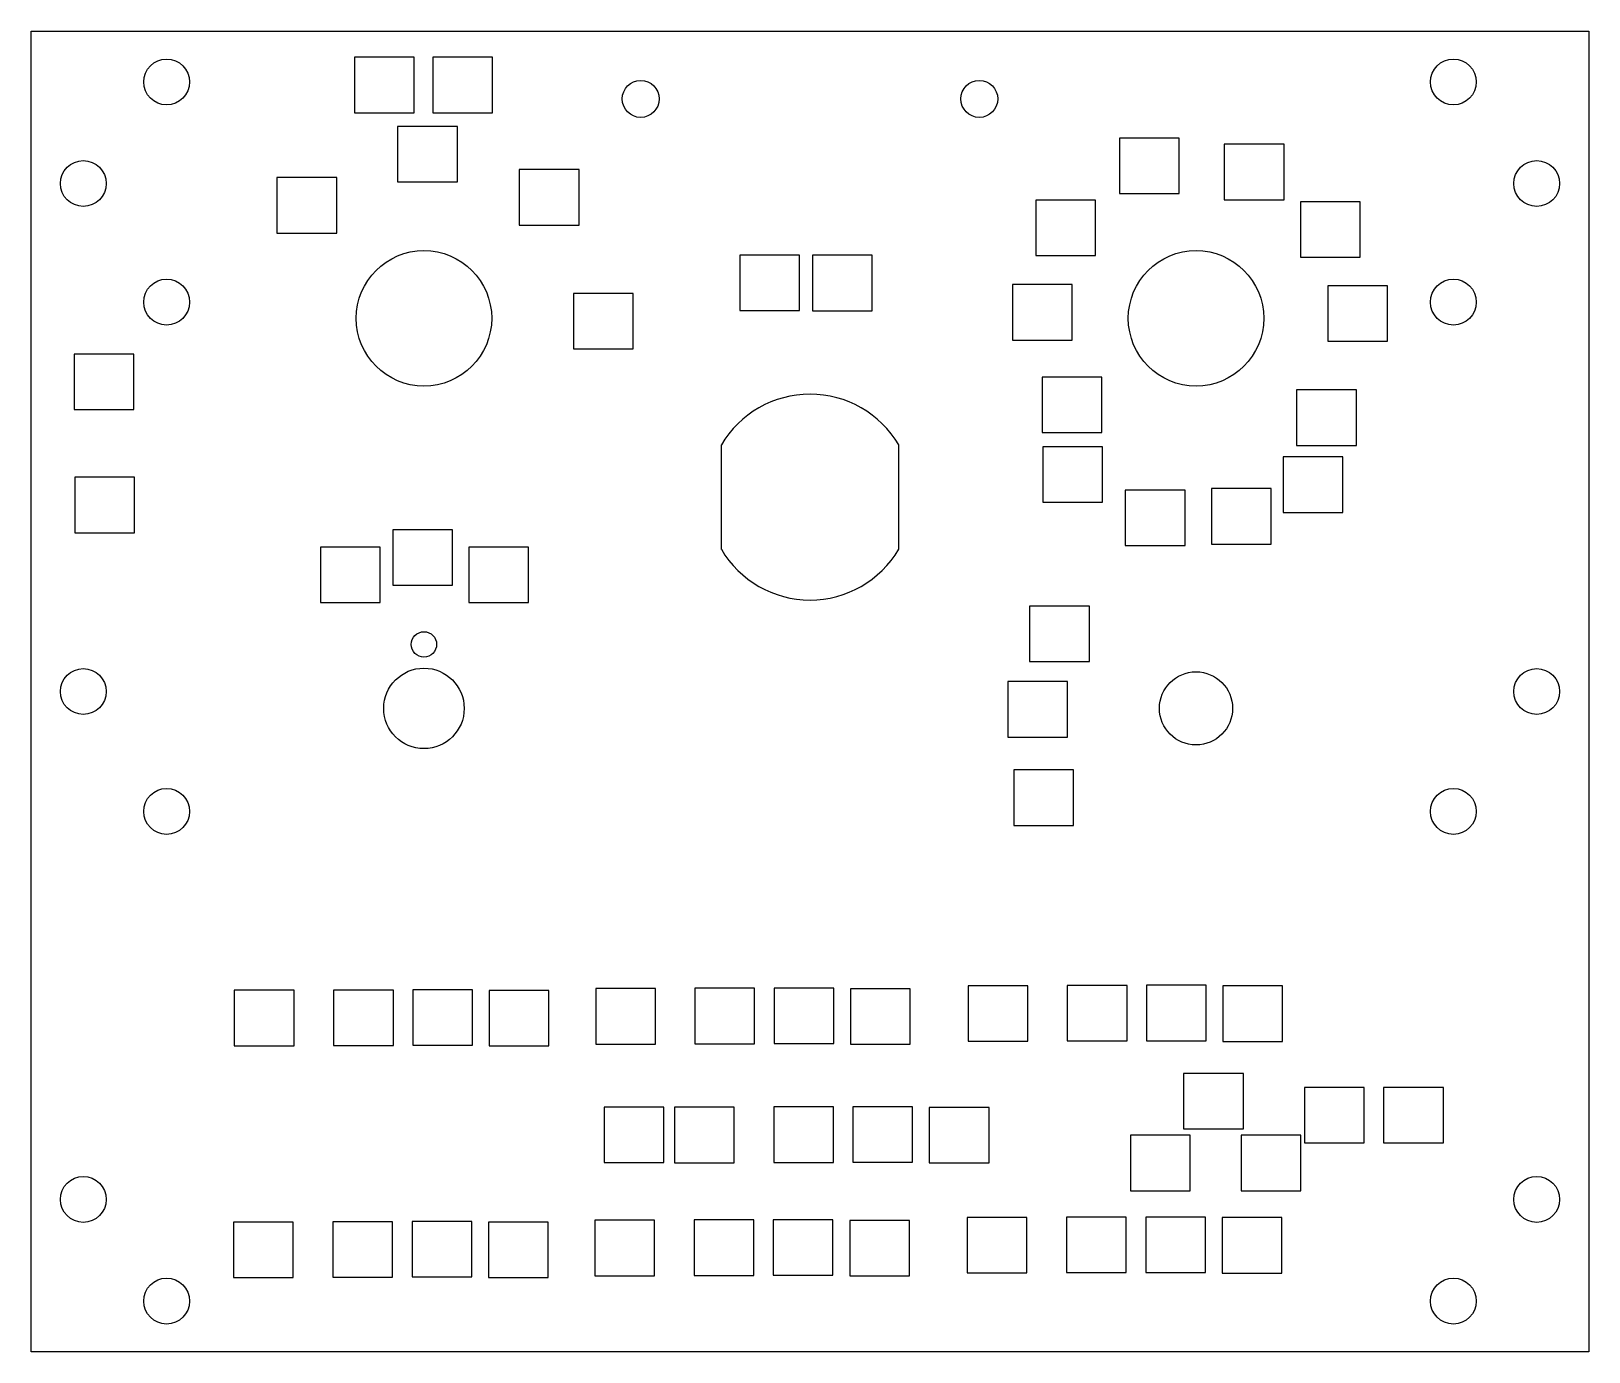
# Model space of a CAD drawing. Header units: millimetres. Extents: x 0 to 146, y 0 to 124.
import ezdxf

# ---------------------------------------------------------------- set-up
doc = ezdxf.new("R2010")
doc.units = ezdxf.units.MM

msp = doc.modelspace()

# ---------------------------------------------------------------- linework, layer by layer
at = {"color": 7, "linetype": 'Continuous', "lineweight": 25}
for p, q in [((0, 123.83), (146.05, 123.83)), ((0, 0), (0, 123.83)), ((146.05, 123.83), (146.05, 0)), ((30.31, 121.38), (30.31, 116.18)), ((35.91, 121.38), (30.31, 121.38)), ((35.91, 116.18), (35.91, 121.38)), ((37.66, 121.38), (37.66, 116.18)), ((43.26, 121.38), (37.66, 121.38)), ((43.26, 116.18), (43.26, 121.38)), ((30.31, 116.18), (35.91, 116.18)), ((37.66, 116.18), (43.26, 116.18)), ((34.36, 114.9), (34.36, 109.7)), ((39.96, 114.9), (34.36, 114.9)), ((39.96, 109.7), (39.96, 114.9)), ((102.03, 113.8), (102.03, 108.6)), ((107.63, 113.8), (102.03, 113.8)), ((107.63, 108.6), (107.63, 113.8)), ((111.87, 113.22), (111.87, 108.02)), ((117.47, 113.22), (111.87, 113.22)), ((117.47, 108.02), (117.47, 113.22)), ((23.05, 110.1), (23.05, 104.9)), ((28.65, 110.1), (23.05, 110.1)), ((28.65, 104.9), (28.65, 110.1)), ((34.36, 109.7), (39.96, 109.7)), ((45.77, 110.84), (45.77, 105.64)), ((51.37, 110.84), (45.77, 110.84)), ((51.37, 105.64), (51.37, 110.84)), ((102.03, 108.6), (107.63, 108.6)), ((94.19, 107.98), (94.19, 102.78)), ((99.79, 107.98), (94.19, 107.98)), ((99.79, 102.78), (99.79, 107.98)), ((111.87, 108.02), (117.47, 108.02)), ((119, 107.83), (119, 102.63)), ((124.6, 107.83), (119, 107.83)), ((124.6, 102.63), (124.6, 107.83)), ((45.77, 105.64), (51.37, 105.64)), ((23.05, 104.9), (28.65, 104.9)), ((66.45, 102.82), (66.45, 97.62)), ((72.05, 102.82), (66.45, 102.82)), ((72.05, 97.62), (72.05, 102.82)), ((73.25, 102.81), (73.25, 97.61)), ((78.85, 102.81), (73.25, 102.81)), ((78.85, 97.61), (78.85, 102.81)), ((94.19, 102.78), (99.79, 102.78)), ((119, 102.63), (124.6, 102.63)), ((92.01, 100.06), (92.01, 94.86)), ((97.61, 100.06), (92.01, 100.06)), ((97.61, 94.86), (97.61, 100.06)), ((121.57, 99.95), (121.57, 94.75)), ((127.17, 99.95), (121.57, 99.95)), ((127.17, 94.75), (127.17, 99.95)), ((50.86, 99.23), (50.86, 94.03)), ((56.46, 99.23), (50.86, 99.23)), ((56.46, 94.03), (56.46, 99.23)), ((66.45, 97.62), (72.05, 97.62)), ((73.25, 97.61), (78.85, 97.61)), ((4.03, 93.54), (4.03, 88.34)), ((9.63, 93.54), (4.03, 93.54)), ((9.63, 88.34), (9.63, 93.54)), ((50.86, 94.03), (56.46, 94.03)), ((92.01, 94.86), (97.61, 94.86)), ((121.57, 94.75), (127.17, 94.75)), ((94.79, 91.39), (94.79, 86.19)), ((100.39, 91.39), (94.79, 91.39)), ((100.39, 86.19), (100.39, 91.39)), ((118.65, 90.19), (118.65, 84.99)), ((124.25, 90.19), (118.65, 90.19)), ((124.25, 84.99), (124.25, 90.19)), ((4.03, 88.34), (9.63, 88.34)), ((94.79, 86.19), (100.39, 86.19)), ((64.71, 85.03), (64.71, 75.24)), ((81.34, 75.24), (81.34, 85.03)), ((94.85, 84.85), (94.85, 79.65)), ((100.45, 84.85), (94.85, 84.85)), ((100.45, 79.65), (100.45, 84.85)), ((118.65, 84.99), (124.25, 84.99)), ((117.39, 83.9), (117.39, 78.7)), ((122.99, 83.9), (117.39, 83.9)), ((122.99, 78.7), (122.99, 83.9)), ((4.09, 82), (4.09, 76.8)), ((9.69, 82), (4.09, 82)), ((9.69, 76.8), (9.69, 82)), ((102.59, 80.8), (102.59, 75.6)), ((108.19, 80.8), (102.59, 80.8)), ((108.19, 75.6), (108.19, 80.8)), ((110.66, 80.94), (110.66, 75.74)), ((116.26, 80.94), (110.66, 80.94)), ((116.26, 75.74), (116.26, 80.94)), ((94.85, 79.65), (100.45, 79.65)), ((117.39, 78.7), (122.99, 78.7)), ((4.09, 76.8), (9.69, 76.8)), ((33.92, 77.08), (33.92, 71.88)), ((39.52, 77.08), (33.92, 77.08)), ((39.52, 71.88), (39.52, 77.08)), ((27.13, 75.45), (27.13, 70.25)), ((32.73, 75.45), (27.13, 75.45)), ((32.73, 70.25), (32.73, 75.45)), ((41.03, 75.45), (41.03, 70.25)), ((46.63, 75.45), (41.03, 75.45)), ((46.63, 70.25), (46.63, 75.45)), ((102.59, 75.6), (108.19, 75.6)), ((110.66, 75.74), (116.26, 75.74)), ((33.92, 71.88), (39.52, 71.88)), ((27.13, 70.25), (32.73, 70.25)), ((41.03, 70.25), (46.63, 70.25)), ((93.62, 69.91), (93.62, 64.71)), ((99.22, 69.91), (93.62, 69.91)), ((99.22, 64.71), (99.22, 69.91)), ((93.62, 64.71), (99.22, 64.71)), ((91.57, 62.84), (91.57, 57.64)), ((97.17, 62.84), (91.57, 62.84)), ((97.17, 57.64), (97.17, 62.84)), ((91.57, 57.64), (97.17, 57.64)), ((92.13, 54.56), (92.13, 49.36)), ((97.73, 54.56), (92.13, 54.56)), ((97.73, 49.36), (97.73, 54.56)), ((92.13, 49.36), (97.73, 49.36)), ((19.05, 33.9), (19.05, 28.7)), ((24.65, 33.9), (19.05, 33.9)), ((24.65, 28.7), (24.65, 33.9)), ((28.36, 33.92), (28.36, 28.72)), ((33.96, 33.92), (28.36, 33.92)), ((33.96, 28.72), (33.96, 33.92)), ((35.78, 33.94), (35.78, 28.74)), ((41.38, 33.94), (35.78, 33.94)), ((41.38, 28.74), (41.38, 33.94)), ((42.95, 33.88), (42.95, 28.68)), ((48.55, 33.88), (42.95, 33.88)), ((48.55, 28.68), (48.55, 33.88)), ((52.93, 34.06), (52.93, 28.86)), ((58.53, 34.06), (52.93, 34.06)), ((58.53, 28.86), (58.53, 34.06)), ((62.23, 34.09), (62.23, 28.89)), ((67.83, 34.09), (62.23, 34.09)), ((67.83, 28.89), (67.83, 34.09)), ((69.66, 34.1), (69.66, 28.9)), ((75.26, 34.1), (69.66, 34.1)), ((75.26, 28.9), (75.26, 34.1)), ((76.83, 34.04), (76.83, 28.84)), ((82.43, 34.04), (76.83, 34.04)), ((82.43, 28.84), (82.43, 34.04)), ((87.84, 34.32), (87.84, 29.12)), ((93.44, 34.32), (87.84, 34.32)), ((93.44, 29.12), (93.44, 34.32)), ((97.15, 34.35), (97.15, 29.15)), ((102.75, 34.35), (97.15, 34.35)), ((102.75, 29.15), (102.75, 34.35)), ((104.58, 34.37), (104.58, 29.17)), ((110.18, 34.37), (104.58, 34.37)), ((110.18, 29.17), (110.18, 34.37)), ((111.74, 34.31), (111.74, 29.11)), ((117.34, 34.31), (111.74, 34.31)), ((117.34, 29.11), (117.34, 34.31)), ((19.05, 28.7), (24.65, 28.7)), ((28.36, 28.72), (33.96, 28.72)), ((35.78, 28.74), (41.38, 28.74)), ((42.95, 28.68), (48.55, 28.68)), ((52.93, 28.86), (58.53, 28.86)), ((62.23, 28.89), (67.83, 28.89)), ((69.66, 28.9), (75.26, 28.9)), ((76.83, 28.84), (82.43, 28.84)), ((87.84, 29.12), (93.44, 29.12)), ((97.15, 29.15), (102.75, 29.15)), ((104.58, 29.17), (110.18, 29.17)), ((111.74, 29.11), (117.34, 29.11)), ((108.06, 26.11), (108.06, 20.91)), ((113.66, 26.11), (108.06, 26.11)), ((113.66, 20.91), (113.66, 26.11)), ((119.39, 24.79), (119.39, 19.59)), ((124.99, 24.79), (119.39, 24.79)), ((124.99, 19.59), (124.99, 24.79)), ((126.81, 24.79), (126.81, 19.59)), ((132.41, 24.79), (126.81, 24.79)), ((132.41, 19.59), (132.41, 24.79)), ((53.73, 22.94), (53.73, 17.74)), ((59.33, 22.94), (53.73, 22.94)), ((59.33, 17.74), (59.33, 22.94)), ((60.31, 22.93), (60.31, 17.73)), ((65.91, 22.93), (60.31, 22.93)), ((65.91, 17.73), (65.91, 22.93)), ((69.62, 22.96), (69.62, 17.76)), ((75.22, 22.96), (69.62, 22.96)), ((75.22, 17.76), (75.22, 22.96)), ((77.05, 22.97), (77.05, 17.77)), ((82.65, 22.97), (77.05, 22.97)), ((82.65, 17.77), (82.65, 22.97)), ((84.21, 22.92), (84.21, 17.72)), ((89.81, 22.92), (84.21, 22.92)), ((89.81, 17.72), (89.81, 22.92)), ((108.06, 20.91), (113.66, 20.91)), ((103.08, 20.3), (103.08, 15.1)), ((108.68, 20.3), (103.08, 20.3)), ((108.68, 15.1), (108.68, 20.3)), ((113.46, 20.3), (113.46, 15.1)), ((119.06, 20.3), (113.46, 20.3)), ((119.06, 15.1), (119.06, 20.3)), ((119.39, 19.59), (124.99, 19.59)), ((126.81, 19.59), (132.41, 19.59)), ((53.73, 17.74), (59.33, 17.74)), ((60.31, 17.73), (65.91, 17.73)), ((69.62, 17.76), (75.22, 17.76)), ((77.05, 17.77), (82.65, 17.77)), ((84.21, 17.72), (89.81, 17.72)), ((103.08, 15.1), (108.68, 15.1)), ((113.46, 15.1), (119.06, 15.1)), ((18.97, 12.17), (18.97, 6.97)), ((24.57, 12.17), (18.97, 12.17)), ((24.57, 6.97), (24.57, 12.17)), ((28.28, 12.2), (28.28, 7)), ((33.88, 12.2), (28.28, 12.2)), ((33.88, 7), (33.88, 12.2)), ((35.71, 12.22), (35.71, 7.02)), ((41.31, 12.22), (35.71, 12.22)), ((41.31, 7.02), (41.31, 12.22)), ((42.87, 12.16), (42.87, 6.96)), ((48.47, 12.16), (42.87, 12.16)), ((48.47, 6.96), (48.47, 12.16)), ((52.85, 12.34), (52.85, 7.14)), ((58.45, 12.34), (52.85, 12.34)), ((58.45, 7.14), (58.45, 12.34)), ((62.15, 12.37), (62.15, 7.17)), ((67.75, 12.37), (62.15, 12.37)), ((67.75, 7.17), (67.75, 12.37)), ((69.58, 12.38), (69.58, 7.18)), ((75.18, 12.38), (69.58, 12.38)), ((75.18, 7.18), (75.18, 12.38)), ((76.75, 12.32), (76.75, 7.12)), ((82.35, 12.32), (76.75, 12.32)), ((82.35, 7.12), (82.35, 12.32)), ((87.76, 12.6), (87.76, 7.4)), ((93.36, 12.6), (87.76, 12.6)), ((93.36, 7.4), (93.36, 12.6)), ((97.07, 12.63), (97.07, 7.43)), ((102.67, 12.63), (97.07, 12.63)), ((102.67, 7.43), (102.67, 12.63)), ((104.5, 12.64), (104.5, 7.44)), ((110.1, 12.64), (104.5, 12.64)), ((110.1, 7.44), (110.1, 12.64)), ((111.66, 12.59), (111.66, 7.39)), ((117.26, 12.59), (111.66, 12.59)), ((117.26, 7.39), (117.26, 12.59)), ((87.76, 7.4), (93.36, 7.4)), ((97.07, 7.43), (102.67, 7.43)), ((104.5, 7.44), (110.1, 7.44)), ((111.66, 7.39), (117.26, 7.39)), ((18.97, 6.97), (24.57, 6.97)), ((28.28, 7), (33.88, 7)), ((35.71, 7.02), (41.31, 7.02)), ((42.87, 6.96), (48.47, 6.96)), ((52.85, 7.14), (58.45, 7.14)), ((62.15, 7.17), (67.75, 7.17)), ((69.58, 7.18), (75.18, 7.18)), ((76.75, 7.12), (82.35, 7.12)), ((146.05, 0), (0, 0))]:
    msp.add_line(p, q, dxfattribs=at)
for centre, radius in [((12.7, 119.06), 2.15), ((133.35, 119.06), 2.15), ((57.15, 117.47), 1.73), ((88.9, 117.47), 1.73), ((4.89, 109.54), 2.15), ((141.16, 109.54), 2.15), ((36.83, 96.9), 6.35), ((109.22, 96.9), 6.35), ((12.7, 98.42), 2.15), ((133.35, 98.42), 2.15), ((36.83, 66.33), 1.19), ((4.89, 61.91), 2.15), ((36.83, 60.33), 3.77), ((109.22, 60.33), 3.43), ((141.16, 61.91), 2.15), ((12.7, 50.67), 2.15), ((133.35, 50.67), 2.15), ((4.89, 14.29), 2.15), ((141.16, 14.29), 2.15), ((12.7, 4.76), 2.15), ((133.35, 4.76), 2.15)]:
    msp.add_circle(centre, radius, dxfattribs=at)
for start, end in [(30.476, 149.524), (210.476, 329.524)]:
    msp.add_arc((73.03, 80.14), 9.65, start, end, dxfattribs=at)

doc.saveas('drawing.dxf')
